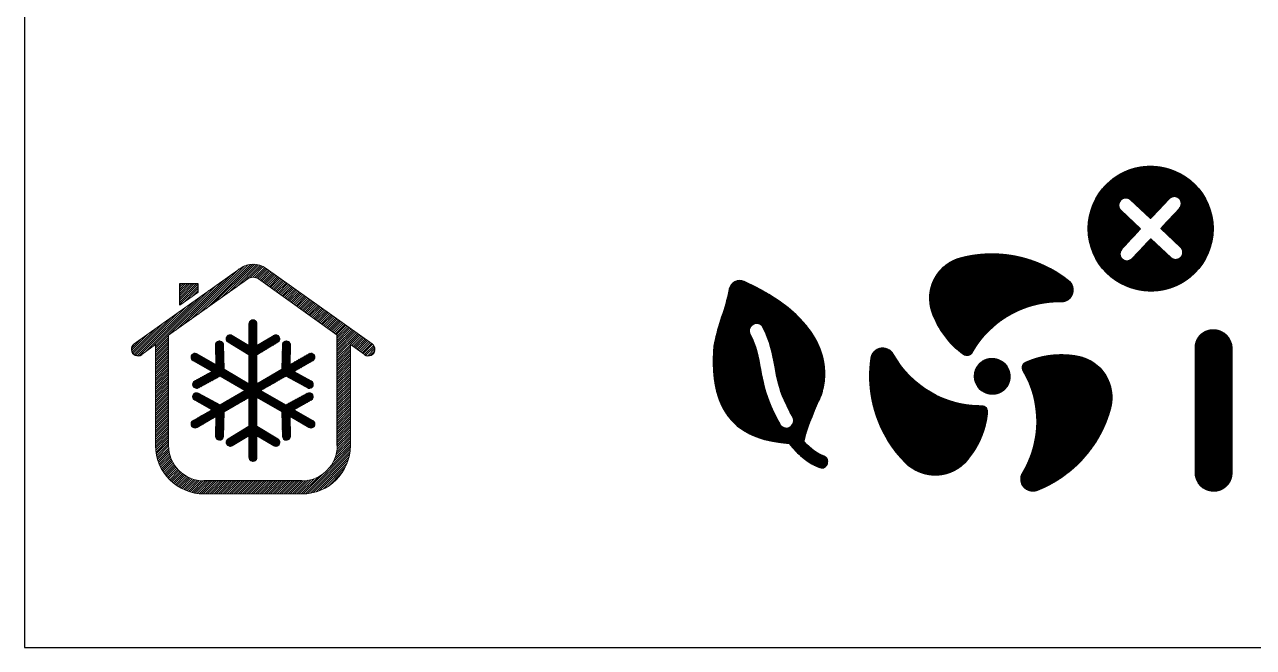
# Model space of a CAD drawing. Header units: millimetres. Extents: x 1826 to 2116, y 1670 to 1795.
# Drawn here: x 2048.72 to 2072.98, y 1722.87 to 1735.18 of the extents above; entities that cross this region are included whole.
import ezdxf

# ---------------------------------------------------------------- set-up
doc = ezdxf.new("R2010")
doc.units = ezdxf.units.MM
doc.layers.add('05___PRT_ALL_DTM_CSYS', color=7, linetype='Continuous')
doc.layers.add('DWG', color=7, linetype='Continuous')
pattern_1 = [(45, (3673.080543357771, 5601.139832669483), (-0.001047253427208524, 0.001047253427208525), [])]

msp = doc.modelspace()

# ---------------------------------------------------------------- hatches: boundary and pattern name
h = msp.add_hatch()
h.set_pattern_fill('ANSI31', color=256, scale=0.01)
h.set_pattern_definition([(45, (10392.90341113657, 11502.86723525469), (-0.0008838834764831843, 0.0008838834764831845), [])])
h.paths.add_polyline_path([(2069.720244393498, 1731.144399883383, 1), (2072.186744700783, 1731.144399883383, 1)])
h.paths.add_polyline_path([(2070.947531750257, 1731.342300131603), (2071.317439577288, 1731.734193188068, -1), (2071.521058598279, 1731.541997209205), (2071.151150771246, 1731.15010415274), (2071.544923328373, 1730.778422265171, -1), (2071.352727349509, 1730.574803244181), (2070.958954792382, 1730.94648513175), (2070.587516928928, 1730.552971102152, -1), (2070.383897907938, 1730.745167081016), (2070.755335771393, 1731.138681110614), (2070.363701242456, 1731.508344913529, -1), (2070.55589722132, 1731.711963934521)], flags=16)
h = msp.add_hatch()
h.set_pattern_fill('ANSI31', color=256, scale=0.01184832)
h.set_pattern_definition(pattern_1)
h.paths.add_polyline_path([(2069.183129358702, 1729.698737274425, 0.7162168567579783), (2069.334506051753, 1730.119632177059, 0.2377586624977699), (2067.201176332714, 1730.565739207462, 0.4355398492081163), (2066.632931005444, 1729.496688278338, 0.155041971348419), (2067.256503932091, 1728.660214880577, 0.4455723887007034), (2067.428066069457, 1728.697818396812, -0.2745012724469628)])
h.paths.add_polyline_path([(2066.111341146356, 1726.516123254802, 0.4355398492083414), (2067.321289072552, 1726.558533830367, 0.1550419713488172), (2067.733909821278, 1727.516800524835, 0.4455723887003303), (2067.615563152265, 1727.646575936004, -0.2745012724468929), (2065.871210332503, 1728.666045890936, 0.716216856757952), (2065.431016307972, 1728.586694501339, 0.237758662497438)])
h.paths.add_polyline_path([(2068.179609175624, 1728.226322912026, 1), (2067.47095516383, 1728.226322912026, 1)])
h.paths.add_polyline_path([(2068.421506817976, 1726.314185570712, 0.7162168567587337), (2068.710324149457, 1725.972642057674, 0.2377586624974535), (2070.163329030109, 1727.597106273811, 0.4355398492080231), (2069.521626431182, 1728.623746627368, 0.1550419713484031), (2068.48543275581, 1728.501953330659, 0.4455723887007703), (2068.432217287458, 1728.334574403257, -0.2745012724471391)])
h = msp.add_hatch()
h.set_pattern_fill('ANSI31', color=256, scale=0.00956022944550669)
h.set_pattern_definition([(45, (-9427.832214574135, 7787.799503080823), (-0.02146332724920925, 0.02146332724920925), [])])
h.paths.add_polyline_path([(2052.142668246197, 1729.8831209795), (2052.142668246195, 1730.061508885223), (2051.788939756712, 1730.061508885223), (2051.788939756711, 1729.630901389283)], flags=16)
h.paths.add_polyline_path([(2050.882615982753, 1728.867247543247, 1), (2051.032395589635, 1728.657187277696), (2051.30641840673, 1728.852574204934), (2051.30641840673, 1726.858371174386, 0.414213562373095), (2052.26244135128, 1725.902348229837), (2054.196758378044, 1725.902348229837, 0.4142135623729574), (2055.152781322595, 1726.858371174387), (2055.152781322595, 1728.857248732435), (2055.433359988705, 1728.657187277696, 1), (2055.583139595588, 1728.867247543247), (2053.489964562983, 1730.359747482235, 0.3200069870555943), (2052.975791015358, 1730.359747482235)])
h.paths.add_polyline_path([(2051.564544601757, 1729.036626338332), (2053.12557062224, 1730.149687216683, -0.3200069870558485), (2053.340184956101, 1730.149687216683), (2054.894655127564, 1729.041300865837), (2054.894655127566, 1726.858371174389, -0.4142135623735833), (2054.196758378044, 1726.160474424866), (2052.26244135128, 1726.160474424864, -0.4142135623729574), (2051.564544601757, 1726.858371174386)], flags=16)
h = msp.add_hatch()
h.set_pattern_fill('ANSI31', color=256, scale=0.009753449725578242, angle=90.7764234590005)
h.set_pattern_definition([(135.7764234590005, (-1126.242010819353, 2363.389512670432), (-0.0008503301844985958, -0.0008736941192658226), [])])
edge = h.paths.add_edge_path()
edge.add_spline(control_points=[(2062.627687211632, 1729.911025921285), (2062.557028273601, 1729.566062927578), (2062.40934611806, 1729.219505432044), (2062.339854275288, 1728.880240297448)], knot_values=[0, 0, 0, 0, 1, 1, 1, 1], degree=3, periodic=0)
edge.add_spline(control_points=[(2062.339854275288, 1728.880240297448), (2062.336121510556, 1728.862016619997), (2062.332773210615, 1728.843738349595), (2062.329420444526, 1728.825436836839)], knot_values=[1, 1, 1, 1, 2, 2, 2, 2], degree=3, periodic=0)
edge.add_spline(control_points=[(2062.329420444526, 1728.825436836839), (2062.216217825933, 1727.400251599353), (2062.894427864489, 1726.96439381338), (2063.819348147388, 1726.901078681011)], knot_values=[2, 2, 2, 2, 3, 3, 3, 3], degree=3, periodic=0)
edge.add_spline(control_points=[(2063.819348147388, 1726.901078681011), (2064.008953507544, 1726.659603160396), (2064.211021479832, 1726.499310459546), (2064.422347603591, 1726.422710504827)], knot_values=[3, 3, 3, 3, 3.837375729470484, 3.837375729470484, 3.837375729470484, 3.837375729470484], degree=3, periodic=0)
edge.add_arc((2064.460637180175, 1726.528344872747), 0.1123597408385648, 250.0758009462013, 348.4241947597482)
edge.add_spline(control_points=[(2064.570711532091, 1726.505798289628), (2064.571890669171, 1726.511554937938), (2064.573070036544, 1726.517312710578), (2064.574238519446, 1726.523017344289)], knot_values=[4.498994169893014, 4.498994169893014, 4.498994169893014, 4.498994169893014, 4.547538354818578, 4.547538354818578, 4.547538354818578, 4.547538354818578], degree=3, periodic=0)
edge.add_arc((2064.464164167526, 1726.545563927408), 0.1123597408386207, 348.4241947566756, 429.8959913440671)
edge.add_spline(control_points=[(2064.502785063956, 1726.651077612395), (2064.370880864572, 1726.699358159357), (2064.240155026202, 1726.79294169038), (2064.112432402995, 1726.930398256386)], knot_values=[5.188837391451682, 5.188837391451682, 5.188837391451682, 5.188837391451682, 6, 6, 6, 6], degree=3, periodic=0)
edge.add_spline(control_points=[(2064.112432402995, 1726.930398256386), (2064.113029057287, 1726.944905705723), (2064.115553618325, 1726.964960037669), (2064.12130556933, 1726.993041555642)], knot_values=[6, 6, 6, 6, 7, 7, 7, 7], degree=3, periodic=0)
edge.add_spline(control_points=[(2064.12130556933, 1726.993041555642), (2064.141902230705, 1727.093596222424), (2064.205278150748, 1727.294935647221), (2064.378386144053, 1727.69797067596)], knot_values=[7, 7, 7, 7, 8, 8, 8, 8], degree=3, periodic=0)
edge.add_spline(control_points=[(2064.378386144053, 1727.69797067596), (2064.427745318022, 1727.79027850687), (2064.468576424935, 1727.898943659268), (2064.493372703619, 1728.020001217825)], knot_values=[8, 8, 8, 8, 9, 9, 9, 9], degree=3, periodic=0)
edge.add_spline(control_points=[(2064.493372703619, 1728.020001217825), (2064.611089519651, 1728.594704806645), (2064.365985050867, 1729.444110167133), (2062.928985733768, 1730.098808837088)], knot_values=[9, 9, 9, 9, 9.963391388616357, 9.963391388616357, 9.963391388616357, 9.963391388616357], degree=3, periodic=0)
edge.add_arc((2062.841640282586, 1729.907094145327), 0.2106745140726107, 65.50593138047151, 169.2575809717771)
edge.add_spline(control_points=[(2062.634657824783, 1729.946362619223), (2062.632423495914, 1729.934585566675), (2062.630100268907, 1729.922806673797), (2062.627687211632, 1729.911025921285)], knot_values=[-0.03415077189428298, -0.03415077189428298, -0.03415077189428298, -0.03415077189428298, 0, 0, 0, 0], degree=3, periodic=0)
edge = h.paths.add_edge_path(flags=16)
edge.add_spline(control_points=[(2063.45432838092, 1727.636302636064), (2063.336362905209, 1727.897417128949), (2063.292710206224, 1728.134444510863), (2063.2498820279, 1728.363310358111)], knot_values=[11, 11, 11, 11, 12, 12, 12, 12], degree=3, periodic=0)
edge.add_spline(control_points=[(2063.2498820279, 1728.363310358111), (2063.20588079102, 1728.600256072591), (2063.16389355824, 1728.825533728007), (2063.039750391592, 1729.062096652057)], knot_values=[10.1319175347613, 10.1319175347613, 10.1319175347613, 10.1319175347613, 11, 11, 11, 11], degree=3, periodic=0)
edge.add_arc((2063.160135883409, 1729.125272385247), 0.1359552864148194, 122.1671457820859, 207.6895288039975, ccw=False)
edge.add_spline(control_points=[(2063.087754516706, 1729.240358342941), (2063.093752150651, 1729.244130453376), (2063.099792387537, 1729.247929358208), (2063.105818293341, 1729.251719249755)], knot_values=[9.48777012972603, 9.48777012972603, 9.48777012972603, 9.48777012972603, 9.536356540505444, 9.536356540505444, 9.536356540505444, 9.536356540505444], degree=3, periodic=0)
edge.add_arc((2063.178199660048, 1729.13663329206), 0.1359552864146808, 27.75033094671892, 122.16714578820881, ccw=False)
edge.add_spline(control_points=[(2063.2985180422, 1729.199936742349), (2063.443601176423, 1728.92418292628), (2063.491537902866, 1728.667208577438), (2063.537921492541, 1728.4171970089)], knot_values=[8, 8, 8, 8, 8.8681604171265, 8.8681604171265, 8.8681604171265, 8.8681604171265], degree=3, periodic=0)
edge.add_spline(control_points=[(2063.537921492541, 1728.4171970089), (2063.578879477502, 1728.195662146511), (2063.618143298158, 1727.986162262118), (2063.721442760416, 1727.75680581062)], knot_values=[7, 7, 7, 7, 8, 8, 8, 8], degree=3, periodic=0)
edge.add_spline(control_points=[(2063.721442760416, 1727.75680581062), (2063.80075754989, 1727.585942812874), (2063.830747427099, 1727.530793518993), (2063.883949999839, 1727.433485925584)], knot_values=[6.07072912971355, 6.07072912971355, 6.07072912971355, 6.07072912971355, 7, 7, 7, 7], degree=3, periodic=0)
edge.add_arc((2063.76096527295, 1727.351312063424), 0.1479114149439097, -156.4268806328497, 33.74938638874221, ccw=False)
edge.add_spline(control_points=[(2063.62539699833, 1727.292159467643), (2063.592858056967, 1727.34820625572), (2063.528449056952, 1727.471832376505), (2063.45432838092, 1727.636302636064)], knot_values=[12, 12, 12, 12, 13, 13, 13, 13], degree=3, periodic=0)
h = msp.add_hatch()
h.set_pattern_fill('ANSI31', color=256, scale=0.01184832)
h.set_pattern_definition(pattern_1)
h.paths.add_polyline_path([(2071.829304818037, 1726.32178771159, 1), (2072.560289528003, 1726.32178771159), (2072.560289528003, 1728.782759536044, 1), (2071.829304818037, 1728.782759536044)])
h.paths.add_polyline_path([(2073.583668121957, 1726.32178771159, 1), (2074.314652831923, 1726.32178771159), (2074.314652831923, 1729.137968355481, 1), (2073.583668121957, 1729.137968355481)])
h = msp.add_hatch()
h.set_pattern_fill('ANSI31', color=256, scale=0.003628107074569789)
h.set_pattern_definition([(45, (-6891.1424597686, 798.8228427673446), (-0.00814533269107491, 0.008145332691074912), [])])
h.paths.add_polyline_path([(2053.308805844363, 1727.807023682829), (2053.800995806883, 1727.522857675475), (2053.811332628278, 1727.040183954233, 1), (2053.969708273575, 1727.043575688), (2053.96142773176, 1727.430232260461), (2054.335296404386, 1727.21437908168, 1), (2054.410383009934, 1727.353946184558), (2054.040633711462, 1727.567421041564), (2054.379628396657, 1727.753578168224, 1), (2054.303377901619, 1727.892431367273), (2053.880201786582, 1727.660046456579), (2053.38801182406, 1727.944212463932), (2053.880201786582, 1728.228378471286), (2054.303377901619, 1727.995993560595, 1), (2054.379628396657, 1728.134846759644), (2054.040633711462, 1728.321003886304), (2054.414502384116, 1728.536857065101, 1), (2054.331177030272, 1728.671667524432), (2053.96142773176, 1728.458192667408), (2053.969744591843, 1728.846545106754, 1), (2053.811296310014, 1728.846545106748), (2053.800995806883, 1728.365567252393), (2053.308805844363, 1728.081401245036), (2053.308805844363, 1728.649733259747), (2053.721645137995, 1728.900022070292, 1), (2053.639519987744, 1729.035483535574), (2053.308805844363, 1728.83498408978), (2053.308805844363, 1729.266690447409, 1), (2053.15039388496, 1729.261933803788), (2053.15039388496, 1728.83498408978), (2052.819679741575, 1729.035483535576, 1), (2052.737554591322, 1728.900022070292), (2053.15039388496, 1728.649733259747), (2053.15039388496, 1728.081401245036), (2052.658203922436, 1728.365567252393), (2052.647867101041, 1728.848240973632, 1), (2052.489491455748, 1728.844849239866), (2052.49777199756, 1728.458192667408), (2052.123903324875, 1728.674045846223, 1), (2052.048816719387, 1728.534478743308), (2052.418566017852, 1728.321003886304), (2052.079571332664, 1728.134846759644, 1), (2052.15582182771, 1727.995993560594), (2052.578997942734, 1728.228378471286), (2053.071187905261, 1727.944212463932), (2052.578997942734, 1727.660046456579), (2052.155821827708, 1727.892431367273, 1), (2052.079571332662, 1727.753578168224), (2052.418566017852, 1727.567421041564), (2052.044697345213, 1727.351567862771, 1), (2052.128022699089, 1727.216757403454), (2052.49777199756, 1727.430232260461), (2052.489491455748, 1727.043575688, 1), (2052.647867101041, 1727.040183954233), (2052.658203922436, 1727.522857675475), (2053.15039388496, 1727.807023682829), (2053.15039388496, 1727.238691668118), (2052.737554591324, 1726.988402857577, 1), (2052.819679741577, 1726.852941392292), (2053.15039388496, 1727.053440838089), (2053.15039388496, 1726.621734480412, 1), (2053.308805844366, 1726.62649112408), (2053.308805844363, 1727.053440838089), (2053.639987389206, 1726.852660220861, 0.9965626366370914), (2053.721645137995, 1726.988402857575), (2053.308805844363, 1727.238691668118)])

# ---------------------------------------------------------------- linework, layer by layer
for p, q in [((2071.317439577289, 1731.734193188068), (2070.947531750257, 1731.342300131603)), ((2071.521058598279, 1731.541997209205), (2071.151150771246, 1731.15010415274)), ((2070.755335771393, 1731.138681110614), (2070.383897907939, 1730.745167081016)), ((2070.958954792382, 1730.94648513175), (2070.587516928928, 1730.552971102152)), ((2051.788939756711, 1729.630901389281), (2051.788939756712, 1730.061508885223)), ((2051.788939756712, 1730.061508885223), (2052.142668246195, 1730.061508885223)), ((2052.142668246195, 1730.061508885223), (2052.142668246197, 1729.8831209795)), ((2051.564544601759, 1726.85844258676), (2051.564544601759, 1729.03662633833)), ((2054.894655127568, 1726.858442582434), (2054.894655127564, 1729.041300865837)), ((2054.196758378044, 1726.160474424866), (2052.26244135128, 1726.160474424866)), ((2049.470888650123, 1722.869431959248), (2095.969788650122, 1722.869431959248)), ((2049.470888650123, 1722.869431959248), (2095.969788650122, 1722.869431959248))]:
    msp.add_line(p, q)
at = {"lineweight": 0}
for p, q in [((2055.152781322595, 1728.857248732435), (2055.152781322595, 1726.858371174387)), ((2054.196758378044, 1725.902348229837), (2052.26244135128, 1725.902348229837))]:
    msp.add_line(p, q, dxfattribs=at)
at = {"linetype": 'Continuous'}
for p, q in [((2048.720338650122, 1722.869431959248), (2096.720338650122, 1722.869431959248)), ((2048.720338650122, 1722.869431959248), (2096.720338650122, 1722.869431959248)), ((2049.470338650122, 1722.869431959248), (2095.970338650122, 1722.869431959248)), ((2049.470338650122, 1722.869431959248), (2095.970338650122, 1722.869431959248))]:
    msp.add_line(p, q, dxfattribs=at)
at = {"ltscale": 15}
msp.add_lwpolyline([(2048.720338650122, 1722.869431959248), (2096.720338650122, 1722.869431959248), (2096.720338650122, 1778.869431959248), (2048.720338650122, 1778.869431959248)], close=True, dxfattribs=at)
msp.add_lwpolyline([(2048.720338650122, 1722.869431959248), (2096.720338650122, 1722.869431959248), (2096.720338650122, 1778.869431959248), (2048.720338650122, 1778.869431959248)], close=True, dxfattribs=at)
msp.add_lwpolyline([(2048.720338650122, 1722.869431959248), (2096.720338650122, 1722.869431959248), (2096.720338650122, 1778.869431959248), (2048.720338650122, 1778.869431959248)], close=True, dxfattribs=at)
at = {"linetype": 'ByBlock', "ltscale": 15}
msp.add_lwpolyline([(2048.720338650122, 1722.869431959248), (2096.720338650122, 1722.869431959248), (2096.720338650122, 1778.869431959248), (2048.720338650122, 1778.869431959248)], close=True, dxfattribs=at)
msp.add_lwpolyline([(2048.720338650122, 1722.869431959248), (2096.720338650122, 1722.869431959248), (2096.720338650122, 1778.869431959248), (2048.720338650122, 1778.869431959248)], close=True, dxfattribs=at)
for points in [[(2070.947531750257, 1731.342300131603), (2070.55589722132, 1731.711963934521, 1), (2070.363701242455, 1731.50834491353), (2070.755335771393, 1731.138681110614)], [(2070.958954792382, 1730.94648513175), (2071.352727349509, 1730.574803244181, 1), (2071.544923328373, 1730.778422265171), (2071.151150771246, 1731.15010415274)]]:
    msp.add_lwpolyline(points, format="xyb")
msp.add_circle((2070.953494547141, 1731.144399883383), 1.233250153642744)
for centre, radius, start, end in [((2071.419249087783, 1731.638095198636), 0.1400000000003315, 316.6530714881555, 136.6530714875745), ((2070.485707418433, 1730.649069091584), 0.1400000000003315, 136.6530714875745, 316.6530714881555), ((2062.841640282588, 1729.907094145327), 0.21067451407249, 65.50593136755926, 169.2575811495634), ((2063.006081776894, 1729.555578236361), 0.21067451407249, 61.85880186261484, 164.2592041629312), ((2063.16013588341, 1729.125272385247), 0.1359552864147802, 122.1671457783204, 207.6895287780186), ((2063.178199660048, 1729.13663329206), 0.1359552864147802, 27.75033087382271, 122.1671457785657), ((2050.957505786193, 1728.76221741047), 0.1289953931360291, 125.4900695343144, 305.4900695345594), ((2055.508249792147, 1728.76221741047), 0.1289953931360291, 234.5099304654406, 54.50993046553454), ((2063.760965272952, 1727.35131206342), 0.1479114149438045, 203.5731193667435, 33.74938639518475), ((2064.460637180176, 1726.528344872747), 0.1123597408386614, 250.0758008855462, 348.424194758573), ((2064.46416416753, 1726.545563927407), 0.1123597408386614, 348.4241947588007, 69.89599138182332)]:
    msp.add_arc(centre, radius, start, end)
at = {"lineweight": 0}
for centre, radius, start, end in [((2052.26244135128, 1726.858371174386), 0.956022944550669, 179.9999999998958, 270), ((2052.26244135128, 1726.858371174386), 0.6978967495219884, 179.9941372022282, 270), ((2054.196758378044, 1726.858371174387), 0.6978967495219884, 270, 0.005862442796999831), ((2054.196758378044, 1726.858371174387), 0.956022944550669, 270, 0)]:
    msp.add_arc(centre, radius, start, end, dxfattribs=at)
for points, knots in [([(2062.634657824787, 1729.946362619223), (2062.632423495916, 1729.934585566675), (2062.630100268911, 1729.922806673797), (2062.627687211634, 1729.911025921285), (2062.557028273604, 1729.566062927578), (2062.409346118062, 1729.219505432046), (2062.339854275288, 1728.880240297448)], [-0.03415077189428298, -0.03415077189428298, -0.03415077189428298, -0.03415077189428298, 0, 0, 0, 1, 1, 1, 1]), ([(2063.105445578591, 1729.74134848638), (2063.278896179645, 1729.648574152893), (2063.434563013363, 1729.550252328147), (2063.570978014452, 1729.446950268383), (2063.570978014452, 1729.446950268383), (2063.570978014452, 1729.446950268383), (2063.570978014452, 1729.446950268383)], [21.3069466170243, 21.3069466170243, 21.3069466170243, 21.3069466170243, 22, 22, 22, 23, 23, 23, 23]), ([(2064.159474225136, 1727.802922354171), (2064.159474225136, 1727.80292235417), (2064.159474225136, 1727.80292235417), (2064.159474225136, 1727.80292235417), (2064.159474225136, 1727.80292235417), (2064.155554840359, 1727.793449092286), (2064.155554840359, 1727.793449092286)], [3.99999, 3.99999, 3.99999, 3.99999, 4, 4, 4, 5, 5, 5, 5])]:
    msp.add_open_spline(points, degree=3, knots=knots)
for points in [[(2064.493372703622, 1728.020001217825), (2064.611089519654, 1728.594704806645), (2064.36598505087, 1729.444110167133), (2062.928985733772, 1730.098808837088)], [(2062.713378628221, 1729.317757113597), (2062.74401067902, 1729.414352060318), (2062.77516274928, 1729.512875012963), (2062.80330780379, 1729.612731247768)], [(2063.570978014452, 1729.446950268383), (2063.780815966693, 1729.288108390091), (2063.947010048007, 1729.116867678408), (2064.065000346749, 1728.938090036979)], [(2062.576948917704, 1728.831280291969), (2062.60897258687, 1728.987622590533), (2062.659632862535, 1729.148067997929), (2062.713378628221, 1729.317757113597)], [(2063.105818293341, 1729.251719249755), (2063.099792387538, 1729.247929358208), (2063.093752150653, 1729.244130453376), (2063.08775451671, 1729.240358342941)], [(2063.537921492541, 1728.417197008902), (2063.491537902868, 1728.667208577438), (2063.443601176426, 1728.92418292628), (2063.298518042204, 1729.199936742349)], [(2063.039750391592, 1729.062096652057), (2063.163893558241, 1728.825533728007), (2063.205880791022, 1728.600256072591), (2063.249882027903, 1728.363310358111)], [(2064.065000346749, 1728.938090036979), (2064.297417844755, 1728.584441104293), (2064.297090683796, 1728.270167979431), (2064.255815732424, 1728.068660127949)], [(2062.32942044453, 1728.825436836839), (2062.216217825935, 1727.400251599353), (2062.894427864492, 1726.964393813382), (2063.81934814739, 1726.901078681011)], [(2062.339854275288, 1728.880240297448), (2062.336121510558, 1728.862016619997), (2062.332773210619, 1728.843738349595), (2062.32942044453, 1728.825436836839)], [(2062.620144267552, 1727.988124882976), (2062.562973890026, 1728.209005824003), (2062.545765361192, 1728.480225238542), (2062.569712523058, 1728.794018571653)], [(2062.569712523058, 1728.794018571653), (2062.571819431978, 1728.806237702872), (2062.574384203795, 1728.818759138788), (2062.576948917704, 1728.831280291969)], [(2063.249882027903, 1728.363310358111), (2063.292710206226, 1728.134444510863), (2063.336362905211, 1727.897417128949), (2063.454328380922, 1727.636302636064)], [(2063.721442760418, 1727.75680581062), (2063.618143298159, 1727.986162262118), (2063.578879477504, 1728.195662146511), (2063.537921492541, 1728.417197008902)], [(2062.724235793063, 1727.714535293899), (2062.681154099471, 1727.795721911126), (2062.646183918932, 1727.887502086491), (2062.620144267552, 1727.988124882976)], [(2064.255815732424, 1728.068660127949), (2064.23723915498, 1727.977967684118), (2064.205605983334, 1727.889158187362), (2064.16445447773, 1727.811777957299)], [(2064.378386144055, 1727.69797067596), (2064.427745318022, 1727.79027850687), (2064.468576424937, 1727.898943659268), (2064.493372703622, 1728.020001217825)], [(2062.867719180233, 1727.511571860083), (2062.812611872025, 1727.570692380585), (2062.764150680574, 1727.639142662126), (2062.724235793063, 1727.714535293899)], [(2063.89653354757, 1727.410464659199), (2063.835026891418, 1727.523068760195), (2063.806794396856, 1727.572938002847), (2063.721442760418, 1727.75680581062)], [(2064.155554840359, 1727.793449092286), (2064.059281143476, 1727.569590510168), (2063.987159794695, 1727.384815214537), (2063.961101548477, 1727.297786197429)], [(2064.16445447773, 1727.811777957297), (2064.164454378128, 1727.811777780188), (2064.159474324741, 1727.802922531279), (2064.159474225136, 1727.802922354171)], [(2063.376181433943, 1727.218013285511), (2063.159948309603, 1727.280100512763), (2062.993808292515, 1727.376222015854), (2062.867719180233, 1727.511571860083)], [(2063.454328380922, 1727.636302636064), (2063.528449056954, 1727.471832376505), (2063.592858056971, 1727.34820625572), (2063.625396998334, 1727.292159467643)], [(2064.121305569332, 1726.993041555642), (2064.141902230709, 1727.093596222424), (2064.205278150752, 1727.294935647221), (2064.378386144055, 1727.69797067596)], [(2063.700869712065, 1727.157887553921), (2063.544407164685, 1727.17644581086), (2063.457211171983, 1727.194702002904), (2063.376181433943, 1727.218013285511)], [(2064.112432402997, 1726.930398256386), (2064.113029057291, 1726.944905705723), (2064.115553618329, 1726.964960037669), (2064.121305569332, 1726.993041555642)], [(2063.81934814739, 1726.901078681011), (2064.008953507546, 1726.659603160396), (2064.211021479834, 1726.499310459546), (2064.422347603591, 1726.422710504827)], [(2064.502785063958, 1726.651077612395), (2064.370880864572, 1726.699358159357), (2064.240155026204, 1726.79294169038), (2064.112432402997, 1726.930398256386)], [(2064.570711532095, 1726.505798289628), (2064.571890669173, 1726.511554937938), (2064.573070036546, 1726.517312710578), (2064.57423851945, 1726.523017344289)]]:
    msp.add_open_spline(points, degree=3)
at = {"layer": '05___PRT_ALL_DTM_CSYS', "lineweight": 0}
msp.add_lwpolyline([(2072.560289528003, 1726.32178771159, -1.00000000000023), (2071.829304818037, 1726.32178771159), (2071.829304818037, 1728.782759536044, -0.9999999999998884), (2072.560289528003, 1728.782759536044)], format="xyb", close=True, dxfattribs=at)
at = {"layer": 'DWG', "lineweight": 0}
for p, q in [((2052.975791015362, 1730.359747482237), (2050.882615982753, 1728.867247543244)), ((2051.564544601757, 1729.036626338332), (2053.125570622244, 1730.149687216685)), ((2054.894655127564, 1729.041300865837), (2053.340184956098, 1730.149687216685)), ((2053.489964562978, 1730.359747482237), (2055.583139595587, 1728.867247543244)), ((2052.142668246197, 1729.8831209795), (2051.788939756709, 1729.630901389281)), ((2051.032395589635, 1728.657187277692), (2051.30641840673, 1728.852574204934)), ((2051.30641840673, 1728.85257420493), (2051.30641840673, 1726.858371174387)), ((2055.433359988705, 1728.657187277692), (2055.152781322595, 1728.857248732435))]:
    msp.add_line(p, q, dxfattribs=at)
for points in [[(2069.183129358704, 1729.698737274425, 0.2745012724470441), (2067.428066069457, 1728.697818396812, -0.4455723887023809), (2067.256503932091, 1728.660214880577, -0.1550419713484942), (2066.632931005444, 1729.496688278338, -0.4355398492079373), (2067.201176332714, 1730.565739207462, -0.2377586624976094), (2069.334506051753, 1730.119632177059, -0.7162168567583037)], [(2053.811296310014, 1728.846545106748), (2053.800995806883, 1728.365567252393), (2053.308805844363, 1728.081401245036), (2053.308805844363, 1728.649733259747), (2053.721645137995, 1728.900022070292, 0.9999999999930865), (2053.639519987744, 1729.035483535576), (2053.308805844363, 1728.83498408978), (2053.308805844363, 1729.26193380379, 1.030477758955524), (2053.15039388496, 1729.261933803788), (2053.15039388496, 1728.83498408978), (2052.819679741577, 1729.035483535576, 1.000000000005584), (2052.737554591322, 1728.900022070292), (2053.15039388496, 1728.649733259747), (2053.15039388496, 1728.081401245036), (2052.658203922436, 1728.365567252393), (2052.647867101041, 1728.848240973634, 1.000000000001137), (2052.489491455748, 1728.844849239865), (2052.49777199756, 1728.458192667408), (2052.128022699086, 1728.671667524414, 1.030477758962225), (2052.048816719387, 1728.534478743308), (2052.418566017852, 1728.321003886304), (2052.079571332662, 1728.134846759644, 0.9999999999922177), (2052.15582182771, 1727.995993560595), (2052.578997942734, 1728.228378471286), (2053.071187905261, 1727.944212463932), (2052.578997942734, 1727.660046456579), (2052.15582182771, 1727.892431367273, 1.000000000005447), (2052.079571332662, 1727.753578168224), (2052.418566017852, 1727.567421041564), (2052.048816719349, 1727.353946184536, 1.030477758680803), (2052.128022699089, 1727.216757403454), (2052.49777199756, 1727.430232260461), (2052.489491455748, 1727.043575688, 0.9999999999982933), (2052.647867101041, 1727.040183954233), (2052.658203922436, 1727.522857675475), (2053.15039388496, 1727.807023682829), (2053.15039388496, 1727.238691668118), (2052.737554591322, 1726.988402857573, 0.9999999999946819), (2052.819679741577, 1726.852941392292), (2053.15039388496, 1727.053440838089), (2053.15039388496, 1726.62649112408, 1.030477759266256), (2053.308805844366, 1726.62649112408), (2053.308805844363, 1727.053440838089), (2053.639055187808, 1726.853225373042, 1.003444353379605), (2053.721645137995, 1726.988402857573), (2053.308805844363, 1727.238691668118), (2053.308805844363, 1727.807023682829), (2053.800995806883, 1727.522857675475), (2053.811332628278, 1727.040183954234, 0.9999999999988626), (2053.969708273575, 1727.043575688), (2053.96142773176, 1727.430232260461), (2054.331177030297, 1727.216757403418, 1.030477758503345), (2054.410383009934, 1727.353946184558), (2054.040633711462, 1727.567421041564), (2054.379628396657, 1727.753578168224, 0.999999999994812), (2054.303377901619, 1727.892431367273), (2053.880201786582, 1727.660046456579), (2053.38801182406, 1727.944212463932), (2053.880201786582, 1728.228378471286), (2054.303377901619, 1727.995993560595, 1.000000000001297), (2054.379628396657, 1728.134846759644), (2054.040633711462, 1728.321003886304), (2054.410383009934, 1728.534478743308, 1.030477758444445), (2054.331177030272, 1728.671667524432), (2053.96142773176, 1728.458192667408), (2053.96967195531, 1728.843153372975, 1.021645044429576)], [(2065.871210332503, 1728.666045890936, 0.7162168567583941), (2065.431016307972, 1728.586694501339, 0.2377586624975814), (2066.111341146356, 1726.516123254802, 0.4355398492084368), (2067.321289072554, 1726.558533830369, 0.1550419713484945), (2067.733909821278, 1727.516800524835, 0.4455723887009962), (2067.615563152265, 1727.646575936004, -0.2745012724469001)], [(2069.521626431182, 1728.623746627368, 0.1550419713484242), (2068.48543275581, 1728.501953330659, 0.4455723886995206), (2068.432217287458, 1728.334574403257, -0.2745012724470553), (2068.421506817976, 1726.314185570715, 0.7162168567576609), (2068.710324149455, 1725.972642057671, 0.237758662497603), (2070.163329030109, 1727.597106273811, 0.4355398492081193)]]:
    msp.add_lwpolyline(points, format="xyb", close=True, dxfattribs=at)
msp.add_circle((2067.825282169728, 1728.226322912026), 0.3543270058977918, dxfattribs=at)
for radius in [0.4428240953274552, 0.1848333090547249]:
    msp.add_arc((2053.232877789171, 1729.999192950808), radius, 54.50993046544055, 125.4900695345595, dxfattribs=at)

doc.saveas('drawing.dxf')
